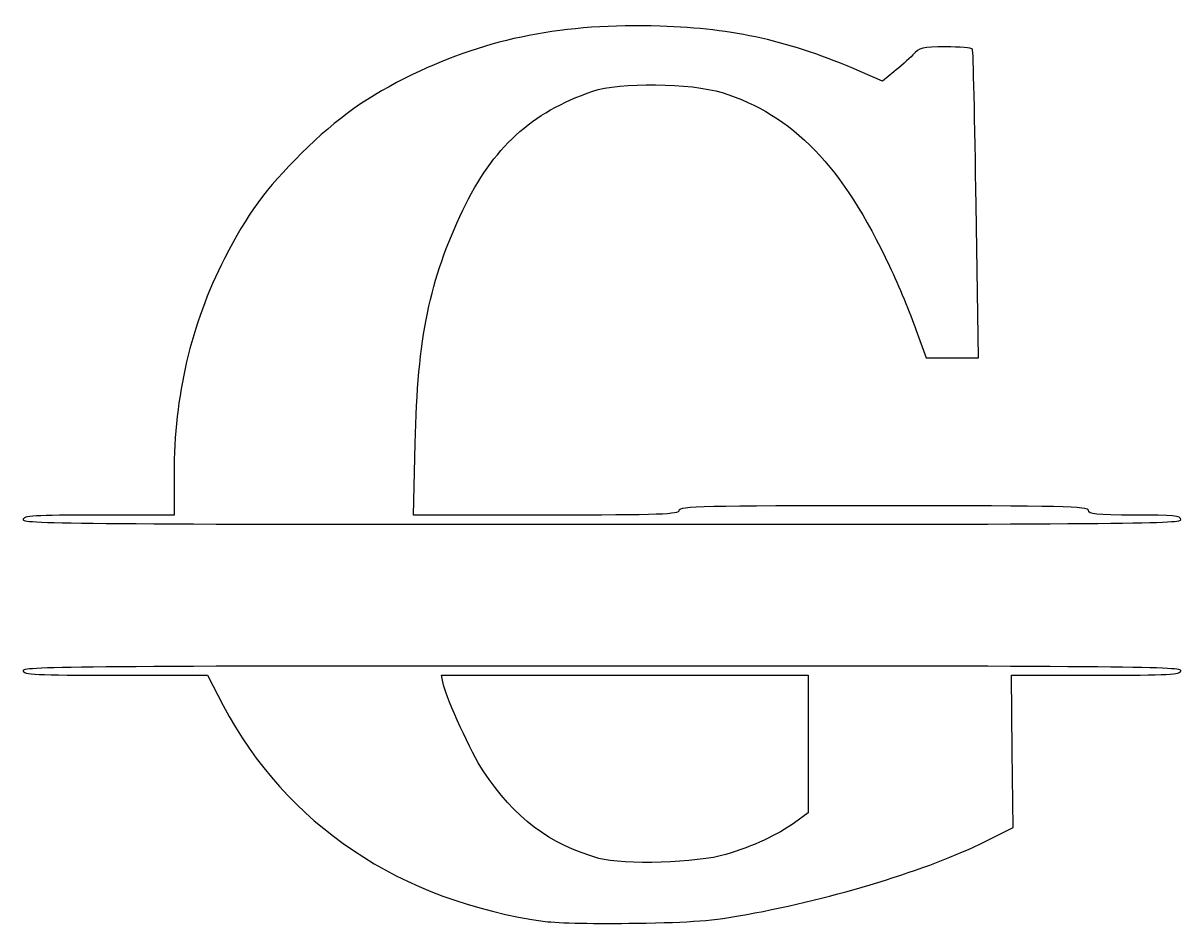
# Model space of a CAD drawing. Header units: centimetres. Extents: x -4.67 to 5.28, y -3.65 to 4.09.
import ezdxf

# ---------------------------------------------------------------- set-up
doc = ezdxf.new("R2010")
doc.units = ezdxf.units.CM
doc.header["$MEASUREMENT"] = 0
doc.layers.add('Layer 1', color=7, linetype='Continuous')

msp = doc.modelspace()

# ---------------------------------------------------------------- linework, layer by layer
at = {"layer": 'Layer 1'}
for points, knots in [([(-4.66833, -0.17658), (-4.66833, -0.14238), (-4.57867, -0.13689), (-4.0201, -0.13689), (-4.0201, -0.13689), (-4.0201, -0.13689), (-3.37187, -0.13689), (-3.37187, -0.13689), (-3.37187, -0.13689), (-3.37187, -0.13689), (-3.3714, 0.21368), (-3.3714, 0.21368), (-3.3714, 0.21368), (-3.37048, 0.89074), (-3.22922, 1.49513), (-2.93787, 2.06853), (-2.93787, 2.06853), (-2.7466, 2.44498), (-2.58541, 2.66476), (-2.2753, 2.97196), (-2.2753, 2.97196), (-1.97031, 3.2741), (-1.70086, 3.46486), (-1.32135, 3.64732), (-1.32135, 3.64732), (-0.66571, 3.96253), (-0.02009, 4.08865), (0.80534, 4.06275), (0.80534, 4.06275), (1.44361, 4.04272), (1.91956, 3.93521), (2.52304, 3.67474), (2.52304, 3.67474), (2.52304, 3.67474), (2.71618, 3.59138), (2.71618, 3.59138), (2.71618, 3.59138), (2.71618, 3.59138), (2.81408, 3.6693), (2.81408, 3.6693), (2.81408, 3.6693), (2.86792, 3.71216), (2.94084, 3.77817), (2.97612, 3.816), (2.97612, 3.816), (3.0352, 3.87935), (3.05754, 3.88478), (3.25899, 3.88478), (3.25899, 3.88478), (3.37929, 3.88478), (3.48304, 3.87585), (3.48956, 3.86494), (3.48956, 3.86494), (3.49608, 3.85403), (3.51016, 3.25276), (3.52085, 2.52879), (3.52085, 2.52879), (3.52085, 2.52879), (3.54029, 1.21249), (3.54029, 1.21249), (3.54029, 1.21249), (3.54029, 1.21249), (3.31536, 1.21249), (3.31536, 1.21249), (3.31536, 1.21249), (3.31536, 1.21249), (3.09043, 1.21249), (3.09043, 1.21249), (3.09043, 1.21249), (3.09043, 1.21249), (3.00383, 1.45723), (3.00383, 1.45723), (3.00383, 1.45723), (2.9562, 1.59184), (2.85424, 1.83618), (2.77725, 2.0002), (2.77725, 2.0002), (2.37311, 2.86127), (1.94885, 3.30093), (1.33769, 3.49201), (1.33769, 3.49201), (1.069, 3.57602), (0.45455, 3.58255), (0.22644, 3.50383), (0.22644, 3.50383), (-0.30499, 3.32043), (-0.63002, 3.02295), (-0.88951, 2.48249), (-0.88951, 2.48249), (-1.17711, 1.88348), (-1.27793, 1.39152), (-1.30023, 0.47827), (-1.30023, 0.47827), (-1.30023, 0.47827), (-1.31525, -0.13689), (-1.31525, -0.13689), (-1.31525, -0.13689), (-1.31525, -0.13689), (-0.17399, -0.13689), (-0.17399, -0.13689), (-0.17399, -0.13689), (0.82283, -0.13689), (0.96727, -0.13187), (0.96727, -0.0972), (0.96727, -0.0972), (0.96727, -0.06232), (1.18041, -0.05751), (2.72675, -0.05751), (2.72675, -0.05751), (4.27309, -0.05751), (4.48623, -0.06232), (4.48623, -0.0972), (4.48623, -0.0972), (4.48623, -0.13071), (4.54797, -0.13689), (4.88311, -0.13689), (4.88311, -0.13689), (5.21825, -0.13689), (5.27999, -0.14306), (5.27999, -0.17658), (5.27999, -0.17658), (5.27999, -0.21172), (4.70967, -0.21627), (0.30582, -0.21627), (0.30582, -0.21627), (-4.09802, -0.21627), (-4.66835, -0.21172), (-4.66835, -0.17658), (-4.66835, -0.17658), (-4.66835, -0.17658), (-4.66833, -0.17658), (-4.66833, -0.17658)], [0, 0, 0, 0, 0.0294118, 0.0294118, 0.0294118, 0.0294118, 0.0588235, 0.0588235, 0.0588235, 0.0588235, 0.0882353, 0.0882353, 0.0882353, 0.0882353, 0.1176471, 0.1176471, 0.1176471, 0.1176471, 0.1470588, 0.1470588, 0.1470588, 0.1470588, 0.1764706, 0.1764706, 0.1764706, 0.1764706, 0.2058824, 0.2058824, 0.2058824, 0.2058824, 0.2352941, 0.2352941, 0.2352941, 0.2352941, 0.2647059, 0.2647059, 0.2647059, 0.2647059, 0.2941176, 0.2941176, 0.2941176, 0.2941176, 0.3235294, 0.3235294, 0.3235294, 0.3235294, 0.3529412, 0.3529412, 0.3529412, 0.3529412, 0.3823529, 0.3823529, 0.3823529, 0.3823529, 0.4117647, 0.4117647, 0.4117647, 0.4117647, 0.4411765, 0.4411765, 0.4411765, 0.4411765, 0.4705882, 0.4705882, 0.4705882, 0.4705882, 0.5, 0.5, 0.5, 0.5, 0.5294118, 0.5294118, 0.5294118, 0.5294118, 0.5588235, 0.5588235, 0.5588235, 0.5588235, 0.5882353, 0.5882353, 0.5882353, 0.5882353, 0.6176471, 0.6176471, 0.6176471, 0.6176471, 0.6470588, 0.6470588, 0.6470588, 0.6470588, 0.6764706, 0.6764706, 0.6764706, 0.6764706, 0.7058824, 0.7058824, 0.7058824, 0.7058824, 0.7352941, 0.7352941, 0.7352941, 0.7352941, 0.7647059, 0.7647059, 0.7647059, 0.7647059, 0.7941176, 0.7941176, 0.7941176, 0.7941176, 0.8235294, 0.8235294, 0.8235294, 0.8235294, 0.8529412, 0.8529412, 0.8529412, 0.8529412, 0.8823529, 0.8823529, 0.8823529, 0.8823529, 0.9117647, 0.9117647, 0.9117647, 0.9117647, 0.9411765, 0.9411765, 0.9411765, 0.9411765, 1, 1, 1, 1]), ([(-0.1816, -3.62729), (-1.42435, -3.45682), (-2.41487, -2.79282), (-2.94842, -1.77255), (-2.94842, -1.77255), (-2.94842, -1.77255), (-3.0843, -1.51272), (-3.0843, -1.51272), (-3.0843, -1.51272), (-3.0843, -1.51272), (-3.87631, -1.51272), (-3.87631, -1.51272), (-3.87631, -1.51272), (-4.56268, -1.51272), (-4.66832, -1.50743), (-4.66832, -1.47303), (-4.66832, -1.47303), (-4.66832, -1.43789), (-4.098, -1.43334), (0.30585, -1.43334), (0.30585, -1.43334), (4.70969, -1.43334), (5.28002, -1.43789), (5.28002, -1.47303), (5.28002, -1.47303), (5.28002, -1.50735), (5.18152, -1.51272), (4.55231, -1.51272), (4.55231, -1.51272), (4.55231, -1.51272), (3.8246, -1.51272), (3.8246, -1.51272), (3.8246, -1.51272), (3.8246, -1.51272), (3.83132, -2.16675), (3.83132, -2.16675), (3.83132, -2.16675), (3.83132, -2.16675), (3.83804, -2.82078), (3.83804, -2.82078), (3.83804, -2.82078), (3.83804, -2.82078), (3.59815, -2.94065), (3.59815, -2.94065), (3.59815, -2.94065), (3.11719, -3.18098), (2.30405, -3.42993), (1.5494, -3.5679), (1.5494, -3.5679), (1.25576, -3.62159), (1.08631, -3.63491), (0.5969, -3.6428), (0.5969, -3.6428), (0.26948, -3.64808), (-0.08084, -3.64109), (-0.18158, -3.62727), (-0.18158, -3.62727), (-0.18158, -3.62727), (-0.1816, -3.62729), (-0.1816, -3.62729)], [0, 0, 0, 0, 0.0625, 0.0625, 0.0625, 0.0625, 0.125, 0.125, 0.125, 0.125, 0.1875, 0.1875, 0.1875, 0.1875, 0.25, 0.25, 0.25, 0.25, 0.3125, 0.3125, 0.3125, 0.3125, 0.375, 0.375, 0.375, 0.375, 0.4375, 0.4375, 0.4375, 0.4375, 0.5, 0.5, 0.5, 0.5, 0.5625, 0.5625, 0.5625, 0.5625, 0.625, 0.625, 0.625, 0.625, 0.6875, 0.6875, 0.6875, 0.6875, 0.75, 0.75, 0.75, 0.75, 0.8125, 0.8125, 0.8125, 0.8125, 0.875, 0.875, 0.875, 0.875, 1, 1, 1, 1]), ([(1.37121, -3.05188), (1.6046, -2.98149), (1.81307, -2.88503), (1.96018, -2.77939), (1.96018, -2.77939), (1.96018, -2.77939), (2.07855, -2.69438), (2.07855, -2.69438), (2.07855, -2.69438), (2.07855, -2.69438), (2.07855, -2.10355), (2.07855, -2.10355), (2.07855, -2.10355), (2.07855, -2.10355), (2.07855, -1.51272), (2.07855, -1.51272), (2.07855, -1.51272), (2.07855, -1.51272), (0.50218, -1.51272), (0.50218, -1.51272), (0.50218, -1.51272), (0.50218, -1.51272), (-1.07419, -1.51272), (-1.07419, -1.51272), (-1.07419, -1.51272), (-1.07419, -1.51272), (-1.0555, -1.59871), (-1.0555, -1.59871), (-1.0555, -1.59871), (-1.02974, -1.71723), (-0.81201, -2.18806), (-0.71597, -2.33293), (-0.71597, -2.33293), (-0.44736, -2.73813), (-0.14429, -2.96734), (0.27939, -3.08572), (0.27939, -3.08572), (0.49207, -3.14514), (1.12728, -3.12545), (1.37122, -3.05188), (1.37122, -3.05188), (1.37122, -3.05188), (1.37121, -3.05188), (1.37121, -3.05188)], [0, 0, 0, 0, 0.0833333, 0.0833333, 0.0833333, 0.0833333, 0.1666667, 0.1666667, 0.1666667, 0.1666667, 0.25, 0.25, 0.25, 0.25, 0.3333333, 0.3333333, 0.3333333, 0.3333333, 0.4166667, 0.4166667, 0.4166667, 0.4166667, 0.5, 0.5, 0.5, 0.5, 0.5833333, 0.5833333, 0.5833333, 0.5833333, 0.6666667, 0.6666667, 0.6666667, 0.6666667, 0.75, 0.75, 0.75, 0.75, 0.8333333, 0.8333333, 0.8333333, 0.8333333, 1, 1, 1, 1])]:
    msp.add_open_spline(points, degree=3, knots=knots, dxfattribs=at)

doc.saveas('drawing.dxf')
